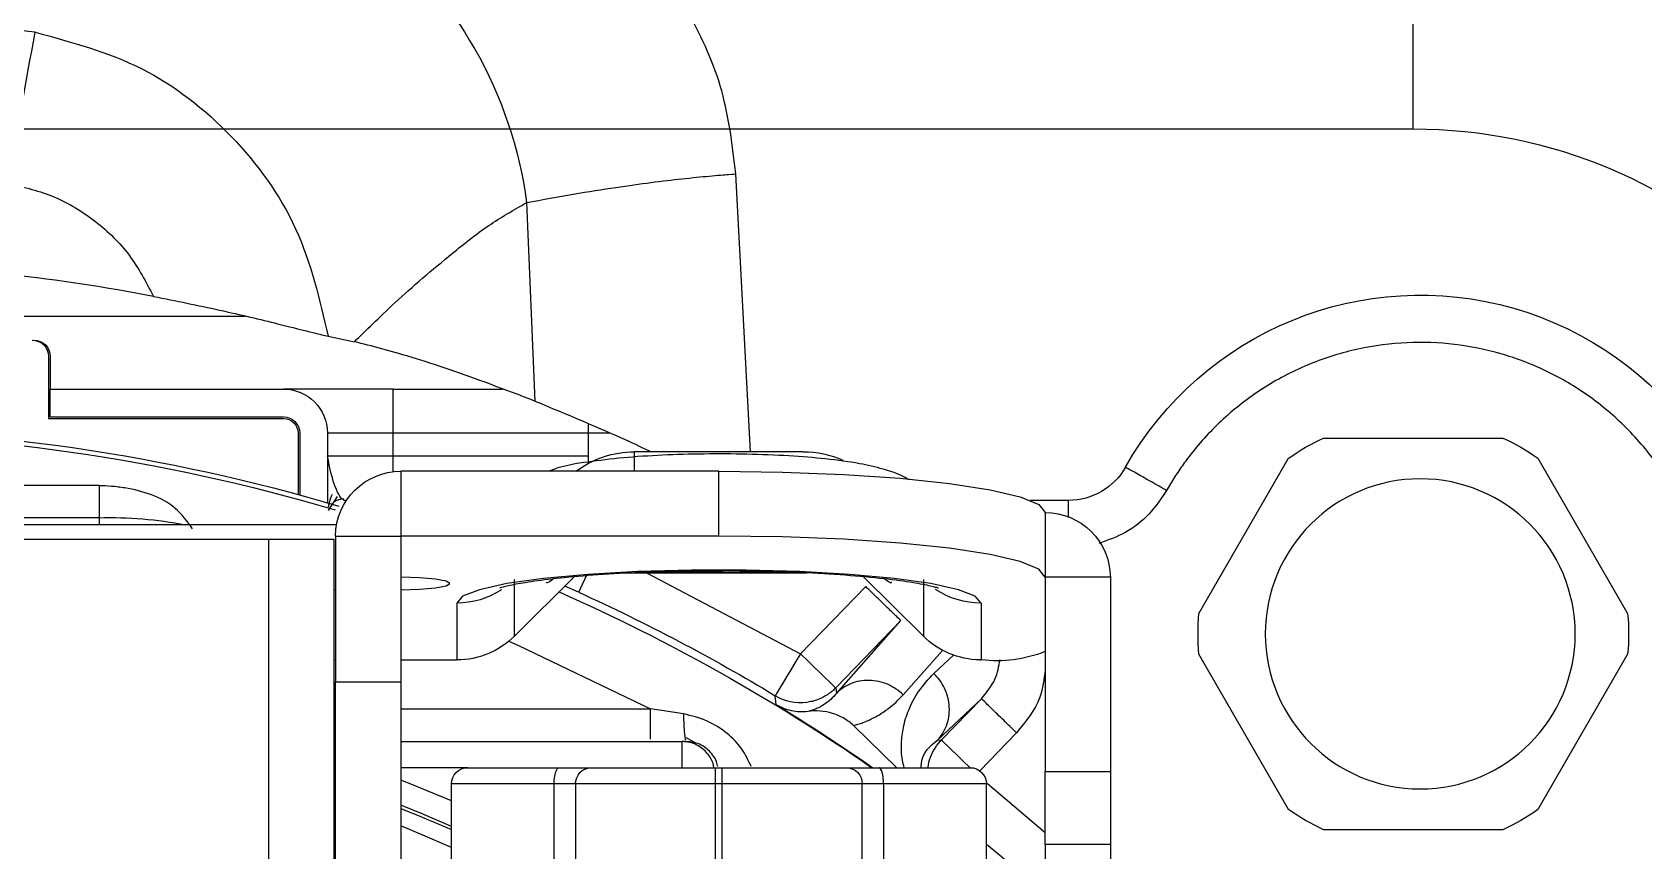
# Model space of a CAD drawing. Header units: millimetres. Extents: x 4754612 to 5801174, y 2368242 to 2777223.
# Drawn here: x 5508365.43 to 5508414.83, y 2425381.24 to 2425406.32 of the extents above; entities that cross this region are included whole.
import ezdxf

# ---------------------------------------------------------------- set-up
doc = ezdxf.new("R2010")
doc.units = ezdxf.units.MM
doc.header["$LTSCALE"] = 1000
for name, color, linetype in [('253', 253, 'Continuous'), ('DOOR', 4, 'Continuous'), ('HAT', 252, 'Continuous')]:
    doc.layers.add(name, color=color, linetype=linetype)

# ---------------------------------------------------------------- blocks, each defined once
blk = doc.blocks.new('방화셔터 기본')
at = {"layer": '253', "linetype": 'Continuous'}
for p, q in [((5542304.302, 8102145.372), (5542304.302, 8102151.883)), ((5542403.302, 8102145.372), (5542304.302, 8102145.372)), ((5542307.051, 8102135.899), (5542301.552, 8102135.899)), ((5542300.48, 8102135.28), (5542297.731, 8102130.518)), ((5542310.873, 8102130.518), (5542308.123, 8102135.28)), ((5542297.731, 8102129.28), (5542300.48, 8102124.518)), ((5542308.123, 8102124.518), (5542310.873, 8102129.28)), ((5542301.552, 8102123.899), (5542307.051, 8102123.899))]:
    blk.add_line(p, q, dxfattribs=at)
at = {"layer": '253', "linetype": 'Continuous', "lineweight": 25}
for p, q in [((5542324.622, 8102135.478), (5542325.068, 8102143.992)), ((5542331.485, 8102143.113), (5542331.23, 8102137.033)), ((5542367.081, 8102139.635), (5542340.115, 8102139.635)), ((5542337.567, 8102139.021), (5542336.761, 8102138.849)), ((5542346.089, 8102138.399), (5542346.089, 8102137.399)), ((5542346.139, 8102138.399), (5542346.139, 8102136.499)), ((5542335.589, 8102137.399), (5542332.225, 8102137.399)), ((5542335.589, 8102137.399), (5542335.589, 8102136.049)), ((5542335.589, 8102137.399), (5542338.939, 8102137.399)), ((5542346.089, 8102137.399), (5542338.939, 8102137.399)), ((5542346.089, 8102136.549), (5542346.089, 8102137.399)), ((5542329.589, 8102136.049), (5542329.589, 8102136.338)), ((5542346.089, 8102136.549), (5542338.939, 8102136.549)), ((5542346.139, 8102136.499), (5542338.939, 8102136.499)), ((5542328.924, 8102136.049), (5542329.589, 8102136.049)), ((5542329.589, 8102136.049), (5542335.589, 8102136.049)), ((5542329.589, 8102135.349), (5542329.589, 8102136.049)), ((5542335.589, 8102136.049), (5542337.589, 8102136.049)), ((5542335.589, 8102136.049), (5542335.589, 8102135.349)), ((5542337.589, 8102136.049), (5542337.589, 8102133.915)), ((5542338.439, 8102136.049), (5542338.439, 8102134.155)), ((5542338.489, 8102136.049), (5542338.489, 8102134.169)), ((5542323.004, 8102135.478), (5542328.175, 8102135.478)), ((5542328.175, 8102134.879), (5542328.175, 8102135.478)), ((5542335.589, 8102135.349), (5542329.589, 8102135.349)), ((5542329.589, 8102135.124), (5542329.589, 8102135.349)), ((5542337.589, 8102135.349), (5542335.589, 8102135.349)), ((5542335.589, 8102135.349), (5542335.589, 8102134.864)), ((5542325.589, 8102134.879), (5542335.339, 8102134.879)), ((5542325.589, 8102132.895), (5542325.589, 8102134.879)), ((5542335.339, 8102134.879), (5542335.339, 8102132.895)), ((5542337.555, 8102133.68), (5542337.276, 8102134.106)), ((5542344.589, 8102134.444), (5542362.589, 8102134.444)), ((5542344.589, 8102134.444), (5542344.589, 8102134.439)), ((5542344.589, 8102134.439), (5542344.589, 8102133.457)), ((5542314.867, 8102133.989), (5542316.037, 8102133.989)), ((5542315.589, 8102133.615), (5542315.589, 8102131.631)), ((5542337.089, 8102133.999), (5542337.001, 8102133.999)), ((5542337.31, 8102133.235), (5542369.869, 8102133.235)), ((5542344.589, 8102133.457), (5542362.589, 8102133.457)), ((5542344.589, 8102133.457), (5542344.589, 8102133.235)), ((5542325.589, 8102132.895), (5542335.339, 8102132.895)), ((5542337.339, 8102132.895), (5542335.339, 8102132.895)), ((5542335.339, 8102132.895), (5542335.339, 8102128.432)), ((5542337.339, 8102132.895), (5542337.339, 8102128.432)), ((5542339.389, 8102132.799), (5542337.389, 8102132.799)), ((5542337.389, 8102132.799), (5542337.389, 8102100.799)), ((5542339.389, 8102100.799), (5542339.389, 8102132.799)), ((5542362.789, 8102132.799), (5542339.389, 8102132.799)), ((5542319.322, 8102129.827), (5542321.167, 8102131.658)), ((5542328.363, 8102131.77), (5542322.895, 8102131.77)), ((5542323.08, 8102131.778), (5542328.178, 8102131.778)), ((5542327.808, 8102131.77), (5542323.086, 8102129.286)), ((5542330.015, 8102131.654), (5542331.857, 8102129.827)), ((5542313.589, 8102131.631), (5542315.589, 8102131.631)), ((5542313.589, 8102131.631), (5542313.589, 8102125.679)), ((5542315.589, 8102131.631), (5542315.589, 8102125.679)), ((5542319.322, 8102131.566), (5542319.322, 8102129.827)), ((5542323.086, 8102129.286), (5542321.089, 8102131.348)), ((5542329.888, 8102131.172), (5542330.316, 8102131.356)), ((5542331.857, 8102129.827), (5542331.857, 8102131.566)), ((5542337.339, 8102131.251), (5542337.389, 8102131.251)), ((5542317.554, 8102130.84), (5542317.554, 8102129.101)), ((5542333.625, 8102130.84), (5542333.625, 8102129.101)), ((5542321.987, 8102128.075), (5542320.012, 8102130.305)), ((5542320.012, 8102130.305), (5542322.009, 8102128.243)), ((5542318.998, 8102128.685), (5542318.402, 8102129.248)), ((5542318.734, 8102129.394), (5542319.939, 8102128.034)), ((5542317.589, 8102129.101), (5542317.554, 8102129.101)), ((5542335.339, 8102129.101), (5542333.625, 8102129.101)), ((5542337.389, 8102129.101), (5542337.339, 8102129.101)), ((5542322.009, 8102128.243), (5542321.987, 8102128.075)), ((5542335.339, 8102128.432), (5542335.339, 8102122.839)), ((5542337.339, 8102128.432), (5542335.339, 8102128.432)), ((5542337.339, 8102122.839), (5542337.339, 8102128.432)), ((5542317.543, 8102127.913), (5542318.892, 8102126.639)), ((5542318.769, 8102126.648), (5542317.543, 8102127.913)), ((5542323.83, 8102127.728), (5542323.862, 8102128.003)), ((5542326.674, 8102127.447), (5542327.683, 8102127.599)), ((5542327.683, 8102126.669), (5542327.683, 8102127.599)), ((5542335.339, 8102127.599), (5542327.683, 8102127.599)), ((5542337.389, 8102127.599), (5542337.339, 8102127.599)), ((5542316.466, 8102126.87), (5542317.595, 8102125.704)), ((5542320.132, 8102125.799), (5542321.462, 8102127.088)), ((5542326.317, 8102126.561), (5542326.578, 8102126.709)), ((5542318.892, 8102126.639), (5542318.769, 8102126.648)), ((5542326.589, 8102126.599), (5542326.715, 8102126.599)), ((5542335.339, 8102126.599), (5542326.715, 8102126.599)), ((5542320.691, 8102125.799), (5542317.889, 8102125.799)), ((5542321.673, 8102125.799), (5542320.691, 8102125.799)), ((5542325.489, 8102125.799), (5542321.673, 8102125.799)), ((5542325.689, 8102125.799), (5542325.489, 8102125.799)), ((5542325.489, 8102125.299), (5542325.489, 8102125.799)), ((5542325.689, 8102125.299), (5542325.689, 8102125.799)), ((5542329.506, 8102125.799), (5542325.689, 8102125.799)), ((5542330.488, 8102125.799), (5542329.506, 8102125.799)), ((5542333.289, 8102125.799), (5542330.488, 8102125.799)), ((5542333.289, 8102125.799), (5542335.339, 8102125.799)), ((5542315.589, 8102125.679), (5542313.589, 8102125.679)), ((5542313.589, 8102125.679), (5542313.589, 8102123.442)), ((5542315.589, 8102123.442), (5542315.589, 8102125.679)), ((5542317.35, 8102125.313), (5542315.589, 8102123.809)), ((5542317.389, 8102107.518), (5542317.389, 8102125.299)), ((5542317.389, 8102125.299), (5542320.541, 8102125.299)), ((5542320.541, 8102125.299), (5542321.196, 8102125.299)), ((5542320.541, 8102125.299), (5542320.541, 8102112.183)), ((5542321.196, 8102125.299), (5542325.489, 8102125.299)), ((5542321.196, 8102112.183), (5542321.196, 8102125.299)), ((5542325.489, 8102125.299), (5542325.689, 8102125.299)), ((5542325.489, 8102116.754), (5542325.489, 8102125.299)), ((5542325.689, 8102125.299), (5542329.983, 8102125.299)), ((5542325.689, 8102116.901), (5542325.689, 8102125.299)), ((5542329.983, 8102125.299), (5542329.983, 8102120.576)), ((5542329.983, 8102125.299), (5542330.637, 8102125.299)), ((5542330.637, 8102120.576), (5542330.637, 8102125.299)), ((5542330.637, 8102125.299), (5542333.789, 8102125.299)), ((5542333.789, 8102122.516), (5542333.789, 8102125.299)), ((5542313.589, 8102123.442), (5542315.589, 8102123.442)), ((5542313.589, 8102123.442), (5542313.589, 8102122.051)), ((5542315.589, 8102123.442), (5542315.589, 8102122.051))]:
    blk.add_line(p, q, dxfattribs=at)
at = {"layer": '253', "linetype": 'Continuous', "lineweight": 25, "flags": 128}
for points in [[(5542325.589, 8102134.879), (5542323.638, 8102134.855), (5542321.763, 8102134.783), (5542320.034, 8102134.666), (5542318.518, 8102134.509), (5542317.275, 8102134.317), (5542316.351, 8102134.099), (5542315.782, 8102133.861), (5542315.589, 8102133.615)], [(5542315.589, 8102131.631), (5542315.782, 8102131.877), (5542316.351, 8102132.115), (5542317.275, 8102132.333), (5542318.518, 8102132.525), (5542320.034, 8102132.682), (5542321.763, 8102132.799), (5542323.638, 8102132.871), (5542325.589, 8102132.895)], [(5542317.554, 8102130.84), (5542317.729, 8102131.051), (5542318.249, 8102131.253), (5542319.089, 8102131.437), (5542320.213, 8102131.595), (5542321.572, 8102131.72), (5542323.106, 8102131.807), (5542324.749, 8102131.851), (5542326.429, 8102131.851), (5542328.073, 8102131.807), (5542329.607, 8102131.72), (5542330.966, 8102131.595), (5542332.09, 8102131.437), (5542332.93, 8102131.253), (5542333.449, 8102131.051), (5542333.625, 8102130.84)], [(5542329.66, 8102131.675), (5542329.703, 8102131.581), (5542329.78, 8102131.411), (5542329.838, 8102131.283), (5542329.874, 8102131.203), (5542329.888, 8102131.172)], [(5542335.339, 8102131.251), (5542334.765, 8102131.266), (5542334.279, 8102131.307), (5542333.954, 8102131.368), (5542333.839, 8102131.441), (5542333.954, 8102131.513), (5542334.279, 8102131.575), (5542334.765, 8102131.616), (5542335.339, 8102131.631)], [(5542332.032, 8102129.67), (5542331.734, 8102129.543), (5542327.683, 8102127.599)], [(5542323.086, 8102129.286), (5542322.878, 8102129.085), (5542322.678, 8102128.891), (5542322.494, 8102128.712), (5542322.331, 8102128.555), (5542322.197, 8102128.425), (5542322.096, 8102128.327), (5542322.033, 8102128.266), (5542322.009, 8102128.243)], [(5542323.086, 8102129.286), (5542323.236, 8102129.039), (5542323.38, 8102128.8), (5542323.513, 8102128.58), (5542323.63, 8102128.386), (5542323.727, 8102128.227), (5542323.799, 8102128.107), (5542323.845, 8102128.031), (5542323.862, 8102128.003)], [(5542318.769, 8102126.648), (5542318.745, 8102126.625), (5542318.681, 8102126.563), (5542318.581, 8102126.466), (5542318.446, 8102126.336), (5542318.284, 8102126.179), (5542318.099, 8102126), (5542317.899, 8102125.806), (5542317.892, 8102125.799)], [(5542320.541, 8102125.299), (5542320.544, 8102125.397), (5542320.553, 8102125.49), (5542320.567, 8102125.577), (5542320.585, 8102125.653), (5542320.608, 8102125.715), (5542320.634, 8102125.761), (5542320.662, 8102125.79), (5542320.691, 8102125.799)], [(5542330.637, 8102125.299), (5542330.634, 8102125.397), (5542330.626, 8102125.49), (5542330.612, 8102125.577), (5542330.593, 8102125.653), (5542330.571, 8102125.715), (5542330.545, 8102125.761), (5542330.517, 8102125.79), (5542330.488, 8102125.799)], [(5542333.789, 8102124.784), (5542335.053, 8102125.308), (5542335.339, 8102125.421)], [(5542333.789, 8102124), (5542334.681, 8102124.381), (5542335.339, 8102124.648)], [(5542335.339, 8102124.55), (5542334.761, 8102124.315), (5542333.789, 8102123.901)], [(5542333.789, 8102123.355), (5542334.734, 8102123.763), (5542335.339, 8102124.012)]]:
    blk.add_lwpolyline(points, dxfattribs=at)
at = {"layer": '253', "linetype": 'Continuous', "lineweight": 25}
blk.add_circle((5542304.089, 8102129.899), 4.75, dxfattribs=at)
at = {"layer": '253', "linetype": 'Continuous'}
for radius, start, end in [(24.798, 90, 152.8127), (22.883, 90, 152.8127), (21.984, 90, 157.8066), (15.473, 90, 270), (6.6, 114.62, 125.38), (6.6, 54.62, 65.38), (6.6, 174.62, 185.38), (6.6, 354.62, 5.38), (6.6, 234.62, 245.38), (6.6, 294.62, 305.38)]:
    blk.add_arc((5542304.302, 8102129.899), radius, start, end, dxfattribs=at)
at = {"layer": '253', "linetype": 'Continuous', "lineweight": 25}
for centre, radius, start, end in [((5542344.322, 8102141.402), 12.95, 128.2041, 172.4086), ((5542173.59, 8102115.544), 176.037, 9.20307, 10.73447), ((5542304.089, 8102129.899), 10.379, 29.4651, 182.62), ((5542346.589, 8102138.399), 0.5, 90, 180), ((5542346.639, 8102138.399), 0.5, 90, 180), ((5542338.939, 8102136.049), 1.35, 90, 180), ((5542353.589, 8102078.799), 57.392, 73.50274, 106.55569), ((5542338.939, 8102136.049), 0.5, 90, 180), ((5542338.939, 8102136.049), 0.45, 90, 180), ((5542353.589, 8102078.799), 57.25, 73.3535, 106.4755), ((5542323.004, 8102132.478), 3, 90, 113.9063), ((5542328.175, 8102132.478), 3, 53.1718, 90), ((5542335.347, 8102132.887), 1.992, 0.2319, 90.2301), ((5542315.581, 8102131.622), 1.992, 89.77, 179.768), ((5542344.233, 8102121.798), 11.665, 88.2512, 101.3427), ((5542317.555, 8102133.353), 2.513, 269.9767, 303.5672), ((5542353.589, 8102078.799), 57.25, 113.7952, 124.8189), ((5542353.589, 8102078.799), 57.487, 114.3491, 121.13929), ((5542333.624, 8102133.354), 2.514, 237.0338, 270.0173), ((5542317.556, 8102131.611), 2.51, 270.7689, 314.7153), ((5542333.623, 8102131.611), 2.51, 225.2861, 270.0396), ((5542317.077, 8102133.151), 4.078, 248.6089, 276.7179), ((5542353.589, 8102078.799), 57.268, 121.309, 124.8448), ((5542323.086, 8102129.287), 1.5, 262.6135, 301.1243), ((5542317.889, 8102125.299), 0.5, 90, 180), ((5542321.685, 8102125.31), 0.489, 91.3766, 181.3152), ((5542329.494, 8102125.31), 0.489, 358.6855, 88.6227), ((5542333.289, 8102125.299), 0.5, 0, 90), ((5542353.589, 8102078.799), 57.487, 129.02882, 145.6102)]:
    blk.add_arc(centre, radius, start, end, dxfattribs=at)
at = {"layer": '253', "linetype": 'Continuous', "lineweight": 25, "extrusion": (0, 0, -1)}
for centre, major_axis, ratio, start_param, end_param in [((5542353.589, 8102084.487), (0, -56.764), 1, 2.952538, 3.030792), ((5542322.296, 8102133.472), (-1.996, -1.996), 0.063498, 5.818187, 6.346598), ((5542328.882, 8102133.472), (1.996, -1.996), 0.063498, 6.219773, 6.721338)]:
    blk.add_ellipse(centre, major_axis=major_axis, ratio=ratio, start_param=start_param, end_param=end_param, dxfattribs=at)
at = {"layer": '253', "linetype": 'Continuous', "lineweight": 25}
for points, knots in [([(5542325.068, 8102143.992), (5542325.171, 8102144.85), (5542325.378, 8102146.565), (5542326.443, 8102148.948), (5542327.969, 8102151.066), (5542329.348, 8102152.106), (5542330.038, 8102152.626)], [0, 0, 0, 0, 0.2499996, 0.4999998, 0.7499999, 1, 1, 1, 1]), ([(5542346.546, 8102148.332), (5542345.43, 8102148.031), (5542343.194, 8102147.427), (5542340.423, 8102145.254), (5542338.355, 8102142.404), (5542337.829, 8102140.147), (5542337.567, 8102139.021)], [0, 0, 0, 0, 0.249875, 0.500289, 0.750561, 1, 1, 1, 1]), ([(5542331.485, 8102143.113), (5542330.998, 8102143.203), (5542330.006, 8102143.387), (5542328.742, 8102143.585), (5542327.624, 8102143.738), (5542326.643, 8102143.853), (5542325.813, 8102143.934), (5542325.194, 8102143.983), (5542325.111, 8102143.989), (5542325.068, 8102143.992)], [0, 0, 0, 0, 0.1225, 0.249104, 0.37005, 0.499037, 0.648295, 0.815275, 1, 1, 1, 1]), ([(5542347.361, 8102143.698), (5542346.884, 8102143.584), (5542345.931, 8102143.354), (5542344.668, 8102142.576), (5542343.604, 8102141.543), (5542343.149, 8102140.674), (5542342.922, 8102140.24)], [0, 0, 0, 0, 0.249638, 0.499884, 0.750069, 1, 1, 1, 1]), ([(5542336.761, 8102138.849), (5542336.581, 8102139.027), (5542336.22, 8102139.386), (5542335.514, 8102140.051), (5542334.701, 8102140.783), (5542333.743, 8102141.574), (5542332.705, 8102142.412), (5542331.881, 8102142.885), (5542331.485, 8102143.113)], [0, 0, 0, 0, 0.161815, 0.3258016, 0.4977038, 0.6602888, 0.8368491, 1, 1, 1, 1]), ([(5542342.922, 8102140.24), (5542342.234, 8102140.101), (5542340.855, 8102139.824), (5542339.119, 8102139.404), (5542337.958, 8102139.107), (5542337.691, 8102139.048), (5542337.567, 8102139.021)], [0, 0, 0, 0, 0.2773073, 0.5563762, 0.7952665, 1, 1, 1, 1]), ([(5542295.169, 8102129.491), (5542295.166, 8102129.588), (5542295.158, 8102129.782), (5542295.16, 8102130.073), (5542295.17, 8102130.362), (5542295.189, 8102130.65), (5542295.218, 8102130.938), (5542295.256, 8102131.224), (5542295.304, 8102131.509), (5542295.361, 8102131.793), (5542295.427, 8102132.076), (5542295.544, 8102132.508), (5542295.735, 8102133.083), (5542296.038, 8102133.786), (5542296.402, 8102134.465), (5542296.967, 8102135.328), (5542297.804, 8102136.304), (5542298.97, 8102137.266), (5542300.25, 8102138.006), (5542301.611, 8102138.518), (5542303.036, 8102138.807), (5542304.513, 8102138.86), (5542306.012, 8102138.664), (5542307.487, 8102138.206), (5542308.634, 8102137.616), (5542309.476, 8102137.034), (5542310.059, 8102136.554), (5542310.594, 8102136.032), (5542311.021, 8102135.54), (5542311.359, 8102135.091), (5542311.625, 8102134.7), (5542311.784, 8102134.428), (5542311.864, 8102134.292)], [0, 0, 0, 0, 0.012225, 0.0244, 0.036536, 0.048647, 0.060745, 0.072844, 0.084956, 0.097094, 0.109272, 0.121501, 0.153412, 0.185345, 0.217734, 0.250145, 0.314884, 0.378669, 0.439345, 0.500042, 0.560718, 0.621416, 0.685201, 0.74994, 0.814679, 0.84659, 0.878523, 0.909519, 0.940536, 0.960362, 0.980164, 1, 1, 1, 1]), ([(5542331.23, 8102137.033), (5542332.148, 8102137.381), (5542334.009, 8102138.086), (5542335.761, 8102138.597), (5542336.496, 8102138.782), (5542336.761, 8102138.849)], [0, 0, 0, 0, 0.3833, 0.77796, 1, 1, 1, 1]), ([(5542331.23, 8102137.033), (5542330.223, 8102136.614), (5542328.832, 8102136.035), (5542327.92, 8102135.598), (5542327.669, 8102135.478)], [0, 0, 0, 0, 0.723977, 1, 1, 1, 1]), ([(5542319.75, 8102134.618), (5542319.836, 8102134.665), (5542320.117, 8102134.819), (5542320.616, 8102134.97), (5542321.333, 8102135.137), (5542322.267, 8102135.263), (5542323.44, 8102135.359), (5542324.712, 8102135.41), (5542326.044, 8102135.417), (5542327.34, 8102135.379), (5542328.552, 8102135.302), (5542329.672, 8102135.157), (5542330.346, 8102135.058), (5542330.757, 8102134.899), (5542330.809, 8102134.879)], [0, 0, 0, 0, 0.026122, 0.085493, 0.165722, 0.2704, 0.367155, 0.468316, 0.566869, 0.665171, 0.764546, 0.867622, 0.983359, 1, 1, 1, 1]), ([(5542337.089, 8102133.999), (5542337.117, 8102134.015), (5542337.18, 8102134.051), (5542337.415, 8102134.483), (5542337.515, 8102134.98), (5542337.589, 8102135.349)], [0, 0, 0, 0, 0.1668433, 0.3825398, 1, 1, 1, 1]), ([(5542311.864, 8102134.292), (5542312.014, 8102134.376), (5542312.176, 8102134.468), (5542312.489, 8102134.645), (5542312.64, 8102134.73), (5542312.887, 8102134.869), (5542312.983, 8102134.924), (5542313.103, 8102134.992), (5542313.128, 8102135.006), (5542313.126, 8102135.005)], [0, 0, 0, 0, 0.25, 0.25, 0.5, 0.5, 0.75, 0.75, 1, 1, 1, 1]), ([(5542313.126, 8102135.005), (5542313.3, 8102134.698), (5542313.555, 8102134.439), (5542314.163, 8102134.084), (5542314.515, 8102133.989), (5542314.867, 8102133.989)], [0, 0, 0, 0, 0.5, 0.5, 1, 1, 1, 1]), ([(5542311.864, 8102134.292), (5542312.034, 8102134.039), (5542312.374, 8102133.535), (5542313.099, 8102132.971), (5542313.66, 8102132.771), (5542313.934, 8102132.672)], [0, 0, 0, 0, 0.337905, 0.675982, 1, 1, 1, 1]), ([(5542337.446, 8102134.173), (5542337.494, 8102134.055), (5542337.552, 8102133.913), (5542337.562, 8102133.797), (5542337.563, 8102133.777)], [0, 0, 0, 0, 0.829448, 1, 1, 1, 1]), ([(5542341.721, 8102133.121), (5542341.889, 8102133.348), (5542342.226, 8102133.803), (5542342.95, 8102134.18), (5542343.646, 8102134.357), (5542344.205, 8102134.424), (5542344.463, 8102134.434), (5542344.589, 8102134.439)], [0, 0, 0, 0, 0.258802, 0.519217, 0.768897, 0.887025, 1, 1, 1, 1]), ([(5542314.867, 8102133.469), (5542314.867, 8102133.504), (5542314.867, 8102133.7), (5542314.867, 8102133.924), (5542314.867, 8102133.967), (5542314.867, 8102133.989)], [0, 0, 0, 0, 0.097441, 0.54872, 1, 1, 1, 1]), ([(5542337.446, 8102133.89), (5542337.419, 8102133.913), (5542337.368, 8102133.959), (5542337.275, 8102134.004), (5542337.18, 8102134.031), (5542337.116, 8102134.034), (5542337.085, 8102134.035)], [0, 0, 0, 0, 0.2629688, 0.5204305, 0.7673864, 1, 1, 1, 1]), ([(5542325.921, 8102131.831), (5542325.723, 8102131.833), (5542325.016, 8102131.841), (5542323.799, 8102131.815), (5542322.358, 8102131.754), (5542321.069, 8102131.658), (5542320.039, 8102131.541), (5542319.334, 8102131.428), (5542318.925, 8102131.329), (5542318.88, 8102131.313), (5542318.861, 8102131.306)], [0, 0, 0, 0, 0.0607528, 0.2164957, 0.3718139, 0.5257251, 0.6767817, 0.8058175, 0.917399, 1, 1, 1, 1]), ([(5542332.306, 8102131.311), (5542332.305, 8102131.311), (5542332.304, 8102131.312), (5542332.043, 8102131.385), (5542331.53, 8102131.482), (5542330.711, 8102131.595), (5542329.62, 8102131.699), (5542328.308, 8102131.779), (5542327.045, 8102131.826), (5542326.231, 8102131.83), (5542325.921, 8102131.831)], [0, 0, 0, 0, 0.0541093, 0.1543046, 0.2767562, 0.418377, 0.5726203, 0.7338661, 0.8986766, 1, 1, 1, 1]), ([(5542320.012, 8102130.305), (5542320.014, 8102130.307), (5542320.039, 8102130.331), (5542320.147, 8102130.435), (5542320.229, 8102130.515), (5542320.439, 8102130.718), (5542320.565, 8102130.84), (5542320.828, 8102131.095), (5542320.963, 8102131.226), (5542321.089, 8102131.348)], [0, 0, 0, 0, 0.25, 0.25, 0.5, 0.5, 0.75, 0.75, 1, 1, 1, 1]), ([(5542315.589, 8102128.797), (5542315.625, 8102128.509), (5542315.713, 8102127.783), (5542316.183, 8102127.213), (5542316.466, 8102126.87)], [0, 0, 0, 0, 0.398195, 1, 1, 1, 1]), ([(5542317.543, 8102127.913), (5542317.383, 8102128.103), (5542317.088, 8102128.453), (5542317.007, 8102128.909), (5542316.97, 8102129.117)], [0, 0, 0, 0, 0.542695, 1, 1, 1, 1]), ([(5542318.892, 8102126.639), (5542318.779, 8102126.757), (5542318.68, 8102126.907), (5542318.547, 8102127.256), (5542318.515, 8102127.454), (5542318.536, 8102127.853), (5542318.588, 8102128.053), (5542318.757, 8102128.407), (5542318.872, 8102128.562), (5542318.998, 8102128.685)], [0, 0, 0, 0, 0.25, 0.25, 0.5, 0.5, 0.75, 0.75, 1, 1, 1, 1]), ([(5542319.907, 8102125.799), (5542319.928, 8102125.877), (5542320.001, 8102126.153), (5542319.999, 8102126.556), (5542319.942, 8102127.075), (5542319.77, 8102127.612), (5542319.471, 8102128.181), (5542319.163, 8102128.509), (5542318.998, 8102128.685)], [0, 0, 0, 0, 0.05201, 0.185669, 0.330878, 0.514835, 0.739536, 1, 1, 1, 1]), ([(5542319.939, 8102128.035), (5542320.066, 8102128.156), (5542320.224, 8102128.266), (5542320.584, 8102128.424), (5542320.785, 8102128.47), (5542321.184, 8102128.478), (5542321.381, 8102128.44), (5542321.726, 8102128.296), (5542321.872, 8102128.192), (5542321.987, 8102128.075)], [0, 0, 0, 0, 0.25, 0.25, 0.5, 0.5, 0.75, 0.75, 1, 1, 1, 1]), ([(5542322.009, 8102128.243), (5542322.039, 8102128.214), (5542322.094, 8102128.159), (5542322.181, 8102128.089), (5542322.261, 8102128.033), (5542322.333, 8102127.989), (5542322.43, 8102127.936), (5542322.558, 8102127.88), (5542322.723, 8102127.827), (5542322.837, 8102127.809), (5542322.894, 8102127.799)], [0, 0, 0, 0, 0.12309, 0.2331927, 0.3303061, 0.4144283, 0.4855577, 0.657109, 0.8285905, 1, 1, 1, 1]), ([(5542316.466, 8102126.87), (5542316.592, 8102126.991), (5542316.727, 8102127.123), (5542316.99, 8102127.377), (5542317.116, 8102127.5), (5542317.326, 8102127.703), (5542317.408, 8102127.783), (5542317.516, 8102127.887), (5542317.541, 8102127.911), (5542317.543, 8102127.913)], [0, 0, 0, 0, 0.25, 0.25, 0.5, 0.5, 0.75, 0.75, 1, 1, 1, 1]), ([(5542321.462, 8102127.088), (5542321.416, 8102127.101), (5542321.317, 8102127.128), (5542321.165, 8102127.182), (5542321, 8102127.25), (5542320.822, 8102127.336), (5542320.591, 8102127.467), (5542320.345, 8102127.641), (5542320.114, 8102127.844), (5542319.992, 8102127.977), (5542319.939, 8102128.035)], [0, 0, 0, 0, 0.072053, 0.155628, 0.250707, 0.35731, 0.47542, 0.690795, 0.865615, 1, 1, 1, 1]), ([(5542321.987, 8102128.075), (5542322.094, 8102127.944), (5542322.219, 8102127.829), (5542322.506, 8102127.64), (5542322.668, 8102127.564), (5542322.861, 8102127.521)], [0, 0, 0, 0, 0.5, 0.5, 1, 1, 1, 1]), ([(5542322.861, 8102127.521), (5542323.029, 8102127.5), (5542323.197, 8102127.507), (5542323.529, 8102127.578), (5542323.685, 8102127.639), (5542323.83, 8102127.728)], [0, 0, 0, 0, 0.5, 0.5, 1, 1, 1, 1]), ([(5542321.462, 8102127.088), (5542321.554, 8102127.177), (5542321.654, 8102127.251), (5542321.873, 8102127.377), (5542321.991, 8102127.427), (5542322.352, 8102127.534), (5542322.609, 8102127.553), (5542322.861, 8102127.521)], [0, 0, 0, 0, 0.25, 0.25, 0.5, 0.5, 1, 1, 1, 1]), ([(5542324.603, 8102125.835), (5542324.688, 8102126.02), (5542324.863, 8102126.406), (5542325.341, 8102126.875), (5542325.945, 8102127.269), (5542326.427, 8102127.387), (5542326.674, 8102127.447)], [0, 0, 0, 0, 0.221249, 0.460206, 0.723697, 1, 1, 1, 1]), ([(5542326.674, 8102127.447), (5542326.671, 8102127.333), (5542326.666, 8102127.098), (5542326.645, 8102126.825), (5542326.626, 8102126.67), (5542326.615, 8102126.65), (5542326.614, 8102126.648)], [0, 0, 0, 0, 0.31161, 0.639186, 0.961708, 1, 1, 1, 1]), ([(5542319.177, 8102125.799), (5542319.177, 8102125.803), (5542319.174, 8102125.911), (5542319.106, 8102126.119), (5542318.976, 8102126.407), (5542318.838, 8102126.568), (5542318.769, 8102126.648)], [0, 0, 0, 0, 0.010895, 0.340595, 0.6703, 1, 1, 1, 1]), ([(5542319.389, 8102125.799), (5542319.387, 8102125.848), (5542319.365, 8102126.263), (5542319.114, 8102126.463), (5542318.892, 8102126.639)], [0, 0, 0, 0, 0.118349, 1, 1, 1, 1]), ([(5542325.626, 8102125.832), (5542325.629, 8102125.857), (5542325.648, 8102126.002), (5542325.77, 8102126.192), (5542325.951, 8102126.379), (5542326.134, 8102126.498), (5542326.351, 8102126.582), (5542326.508, 8102126.593), (5542326.589, 8102126.599)], [0, 0, 0, 0, 0.05689, 0.330371, 0.482741, 0.64514, 0.817563, 1, 1, 1, 1]), ([(5542325.745, 8102125.782), (5542325.75, 8102125.827), (5542325.77, 8102125.993), (5542325.902, 8102126.201), (5542326.085, 8102126.386), (5542326.267, 8102126.502), (5542326.481, 8102126.583), (5542326.636, 8102126.594), (5542326.715, 8102126.599)], [0, 0, 0, 0, 0.097082, 0.3627661, 0.5091319, 0.6641293, 0.8277548, 1, 1, 1, 1]), ([(5542326.715, 8102125.799), (5542326.715, 8102125.904), (5542326.715, 8102126.114), (5542326.715, 8102126.378), (5542326.715, 8102126.563), (5542326.715, 8102126.587), (5542326.715, 8102126.599)], [0, 0, 0, 0, 0.250002, 0.500005, 0.750001, 1, 1, 1, 1])]:
    blk.add_open_spline(points, degree=3, knots=knots, dxfattribs=at)
blk.add_open_spline([(5542346.546, 8102148.332), (5542348.894, 8102148.627), (5542353.589, 8102149.217), (5542358.285, 8102148.627), (5542360.633, 8102148.332)], degree=3, dxfattribs=at)
blk = doc.blocks.new('A$C27682B79')
at = {"layer": 'HAT', "xscale": -1}
blk.add_blockref('방화셔터 기본', (5542000.341, -8097757.399), dxfattribs=at)

msp = doc.modelspace()

# ---------------------------------------------------------------- block references
at = {"layer": 'DOOR'}
msp.add_blockref('A$C27682B79', (5508711.723, 2421015.382), dxfattribs=at)

doc.saveas('drawing.dxf')
